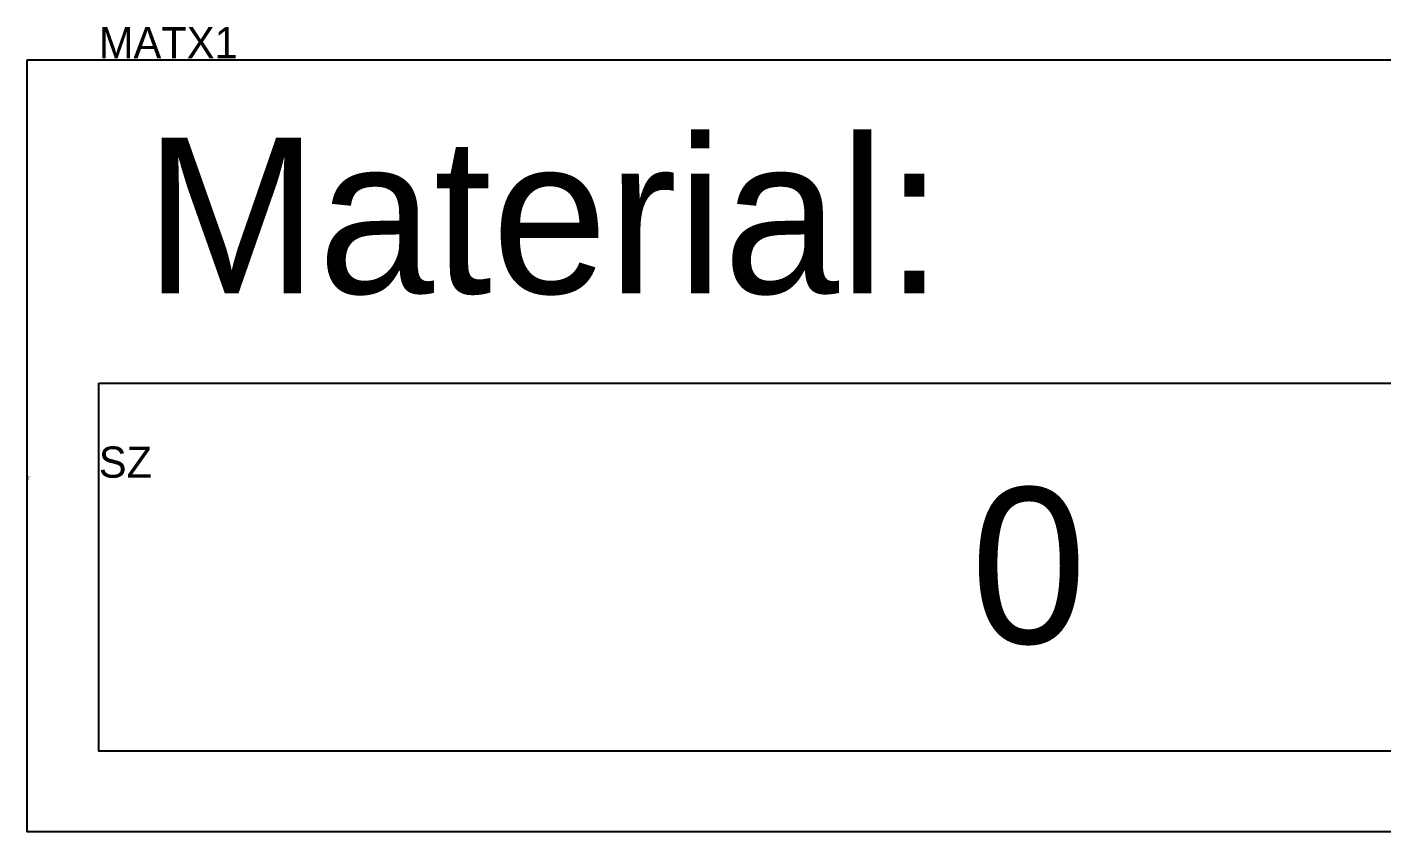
# Model space of a CAD drawing. Extents: x -141445 to -141321, y 26410 to 27069.
# Drawn here: x -141407.92 to -141364.43, y 26410.43 to 26436.26 of the extents above; entities that cross this region are included whole.
import ezdxf

# ---------------------------------------------------------------- set-up
doc = ezdxf.new("R2010")
doc.units = 0
doc.header["$MEASUREMENT"] = 0
doc.layers.get('0').update_dxf_attribs({"linetype": 'CONTINUOUS'})
doc.layers.add('$I-ATT-TEXTDAT', color=81, linetype='CONTINUOUS')
doc.layers.add('L-AREA', color=3, linetype='CONTINUOUS')

# ---------------------------------------------------------------- blocks, each defined once
blk = doc.blocks.new('MATX1')
at = {"layer": 'L-AREA'}
for points in [[(0, 0), (87.121, 0), (87.121, -24.775), (0, -24.775)], [(2.308, -10.371), (84.236, -10.371), (84.236, -22.183), (2.308, -22.183)]]:
    blk.add_lwpolyline(points, close=True, dxfattribs=at)
blk.add_text('Material:', height=5, dxfattribs=at).set_placement((3.772, -7.495))
for tag, p in [('MAT:', (47.311, -7.778)), ('SF', (30.29, -18.725))]:
    blk.add_attdef(tag, p, '', height=5, dxfattribs=at)
blk = doc.blocks.new('SZ')
at = {"layer": '$I-ATT-TEXTDAT'}
blk.add_attdef('SIZE', (0, 0), '', height=0.1, dxfattribs=at)

msp = doc.modelspace()

# ---------------------------------------------------------------- block references
ref = msp.add_blockref('MATX1', (-141407.921, 26435.208))
ref.add_attrib('SF', '0', (-141377.63, 26416.482), dxfattribs={"layer": 'L-AREA', "height": 5})
msp.add_blockref('SZ', (-141407.921, 26421.747)).add_auto_attribs({'SIZE': '1"'})

# ---------------------------------------------------------------- texts
for s, p in [('MATX1', (-141405.619, 26435.262)), ('SZ', (-141405.619, 26421.801))]:
    msp.add_text(s, height=1).set_placement(p)

doc.saveas('drawing.dxf')
